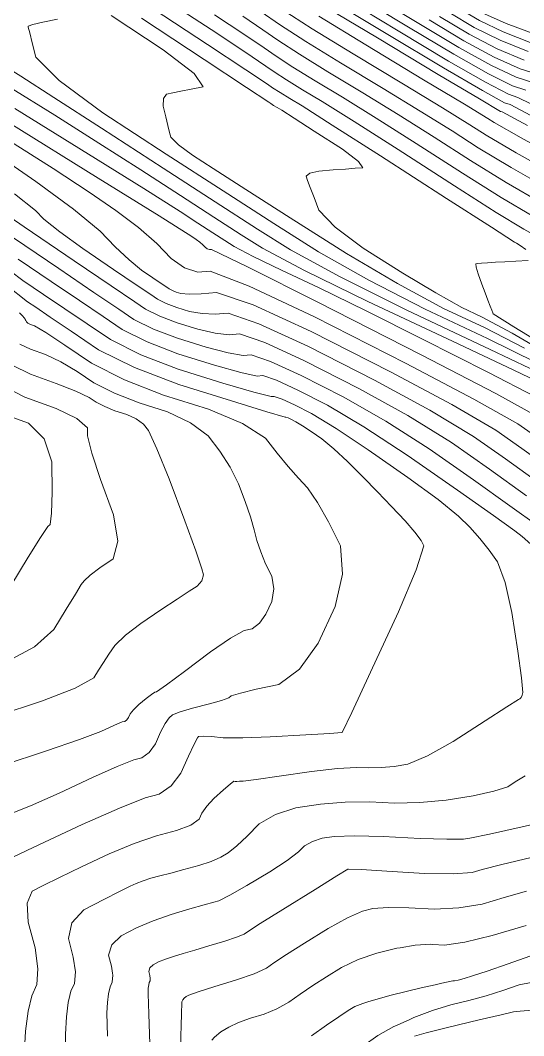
# Model space of a CAD drawing. Header units: inches. Extents: x 1337389 to 1347141, y 407035 to 414577.
# Drawn here: x 1340802.1 to 1341002.9, y 407653.8 to 408058.7 of the extents above; entities that cross this region are included whole.
import ezdxf

# ---------------------------------------------------------------- set-up
doc = ezdxf.new("R2010")
doc.units = ezdxf.units.IN
doc.header["$MEASUREMENT"] = 0
doc.layers.add('Topo', color=7, linetype='Continuous', lineweight=15, true_color=0x459900)

msp = doc.modelspace()

# ---------------------------------------------------------------- linework, layer by layer
at = {"layer": 'Topo'}
msp.add_line((1340866.393, 407662.236, 975), (1340866.2611, 407658.1858, 975), dxfattribs=at)
for points, elevation in [([(1340859.7709, 408067.088), (1340878.2421, 408054.9349), (1340891.677, 408046.0489), (1340900.0771, 408040.428), (1340903.4409, 408038.073), (1340908.3149, 408034.9259), (1340914.6991, 408030.9868), (1340922.593, 408026.2561), (1340935.3331, 408018.287), (1340952.917, 408007.0799), (1340975.3468, 407992.6341), (1340992.017, 407982.0641), (1341002.9271, 407975.3691), (1341008.0781, 407972.55)], 920), ([(1340943.9171, 408063.7531), (1340956.9821, 408055.914), (1340975.021, 408045.104), (1340988.835, 408037.316), (1340998.4241, 408032.549), (1341003.788, 408030.8042)], 875), ([(1340949.1199, 408064.5469), (1340961.1079, 408057.3511), (1340977.0701, 408047.786), (1340990.0291, 408040.6562), (1340999.9869, 408035.959), (1341006.942, 408033.697)], 870), ([(1340838.316, 408060.5979), (1340859.167, 408046.879), (1340871.441, 408037.4041), (1340875.1401, 408032.172), (1340870.2641, 408031.183), (1340866.198, 408030.3568), (1340862.944, 408029.6958), (1340860.5021, 408029.1989), (1340859.2269, 408027.4409), (1340859.1191, 408024.4241), (1340860.1789, 408020.146), (1340861.0407, 408016.667), (1340861.706, 408013.9869), (1340862.174, 408012.1059), (1340865.2329, 408009.0659), (1340870.8841, 408004.8691), (1340879.1271, 407999.514), (1340892.101, 407991.1999), (1340909.8071, 407979.9279), (1340932.244, 407965.697), (1340952.6341, 407953.656), (1340970.9771, 407943.8061), (1340987.2719, 407936.1451), (1341003.2529, 407927.974)], 935), ([(1341003.734, 407967.3262), (1341001.502, 407968.8381), (1341000.0279, 407969.7901), (1340999.3119, 407970.182), (1340990.0309, 407976.114), (1340972.183, 407987.586), (1340945.7689, 408004.597), (1340926.544, 408016.9069), (1340914.5081, 408024.514), (1340909.659, 408027.4201), (1340905.738, 408029.839), (1340902.745, 408031.771), (1340900.6789, 408033.2169), (1340892.051, 408038.952), (1340876.86, 408048.9751), (1340855.1082, 408063.2868)], 925), ([(1340879.623, 408060.8952), (1340891.303, 408053.145), (1340899.4741, 408047.6378), (1340904.1359, 408044.375), (1340910.891, 408040.0141), (1340919.7387, 408034.555), (1340930.6792, 408027.9991), (1340944.121, 408019.6681), (1340960.0651, 408009.562), (1340978.5111, 407997.6832), (1340994.003, 407988.014), (1341006.542, 407980.5559)], 915), ([(1340890.9289, 408060.2421), (1340898.872, 408054.8488), (1340904.832, 408050.6769), (1340913.4669, 408045.1021), (1340924.778, 408038.1229), (1340938.7651, 408029.7409), (1340952.91, 408021.048), (1340967.213, 408012.0449), (1340981.675, 408002.731), (1340995.9891, 407993.9639), (1341010.1571, 407985.7429)], 910), ([(1340898.2689, 408062.0589), (1340905.527, 408056.9791), (1340916.044, 408050.189), (1340929.818, 408041.6911), (1340946.851, 408031.4831), (1340961.6991, 408022.4292), (1340974.361, 408014.5279), (1340984.839, 408007.7801), (1340997.9761, 407999.914), (1341013.7721, 407990.9301)], 905), ([(1341017.387, 407996.1169), (1340999.9622, 408005.864), (1340988.0021, 408012.829), (1340981.5091, 408017.0111), (1340970.4871, 408023.81), (1340954.9371, 408033.2259), (1340934.8582, 408045.2579), (1340918.6199, 408055.2769), (1340906.223, 408063.281)], 900), ([(1341021.0021, 408001.304), (1341001.9479, 408011.8141), (1340991.1659, 408017.8769), (1340988.6568, 408019.4931), (1340979.276, 408025.19), (1340963.0231, 408034.968), (1340939.8981, 408048.826), (1340921.1958, 408060.3649)], 895), ([(1340928.3058, 408061.368), (1340944.6021, 408051.602), (1340968.8751, 408037.056), (1340985.2539, 408027.2959), (1340993.737, 408022.319), (1340994.327, 408022.1279), (1341004.4521, 408016.673)], 890), ([(1340933.5091, 408062.1631), (1340948.7291, 408053.0392), (1340970.9241, 408039.739), (1340986.4479, 408030.6359), (1340995.3001, 408025.7292), (1340997.4799, 408025.0201), (1341007.834, 408019.6761)], 885), ([(1340938.7131, 408062.958), (1340952.8551, 408054.4768), (1340972.973, 408042.4208), (1340987.6411, 408033.9759), (1340996.862, 408029.1392), (1341000.6341, 408027.9121), (1341011.2158, 408022.679)], 880), ([(1340969.3619, 408060.2259), (1340981.1671, 408053.1511), (1340992.4171, 408047.3361), (1341003.1109, 408042.779)], 860), ([(1340973.4879, 408061.6631), (1340983.2159, 408055.834), (1340993.611, 408050.6761), (1341004.6741, 408046.189)], 855), ([(1340977.6151, 408063.1), (1340985.2648, 408058.5161), (1340994.8051, 408054.0159), (1341006.2359, 408049.5991)], 850), ([(1340987.3128, 408061.199), (1340995.9988, 408057.3559), (1341007.798, 408053.0091)], 845), ([(1340817.0241, 408059.0792), (1340811.0772, 408057.869), (1340807.145, 408056.93), (1340805.228, 408056.263), (1340805.3261, 408055.8692), (1340805.869, 408053.6832), (1340806.857, 408049.7079), (1340808.291, 408043.941), (1340817.6681, 408034.6249), (1340834.991, 408021.7594), (1340860.2568, 408005.3439), (1340883.0239, 407990.6449), (1340903.2909, 407977.66), (1340921.0581, 407966.391), (1340941.1719, 407954.9911), (1340963.6329, 407943.46), (1340988.441, 407931.798), (1341008.202, 407922.0941)], 940), ([(1340850.445, 408059.4861), (1340875.4791, 408043.0151), (1340892.425, 408031.8549), (1340901.2819, 408026.0069), (1340902.049, 408025.4691), (1340903.1621, 408024.7509), (1340904.6201, 408023.8519), (1340906.422, 408022.7721), (1340911.354, 408019.649), (1340919.416, 408014.4841), (1340930.6079, 408007.2759), (1340937.0583, 408002.3992), (1340938.7661, 407999.853), (1340935.7329, 407999.639), (1340931.798, 407999.353), (1340926.9619, 407998.9952), (1340921.2239, 407998.564), (1340917.6089, 407997.7179), (1340916.115, 407996.4561), (1340916.744, 407994.778), (1340917.8061, 407991.9661), (1340919.3029, 407988.0191), (1340921.2339, 407982.938), (1340927.7849, 407976.2121), (1340938.956, 407967.8409), (1340954.7462, 407957.8249), (1340967.8679, 407949.9291), (1340978.3208, 407944.1509), (1340986.1041, 407940.4919), (1340998.3051, 407933.8541), (1341014.922, 407924.238)], 930), ([(1340965.2349, 408058.7879), (1340979.1191, 408050.469), (1340991.223, 408043.996), (1341001.5491, 408039.3691), (1341010.0959, 408036.589)], 865), ([(1340794.8319, 408040.985), (1340802.3481, 408036.32), (1340815.56, 408027.8812), (1340834.468, 408015.6699), (1340859.072, 407999.6851), (1340879.8411, 407986.2591), (1340896.7738, 407975.3919), (1340909.8718, 407967.0849), (1340929.7102, 407956.326), (1340956.289, 407943.1137), (1340989.609, 407927.451), (1341013.1502, 407916.2129)], 945), ([(1341014.2871, 407911.824), (1340999.0249, 407919.1508), (1340974.538, 407930.7382), (1340940.8261, 407946.5858), (1340915.542, 407958.9328), (1340898.6859, 407967.7788), (1340890.258, 407973.125), (1340879.362, 407980.1168), (1340865.998, 407988.7561), (1340850.1661, 407999.0417), (1340833.451, 408009.722), (1340815.8551, 408020.7971), (1340797.3771, 408032.2669)], 950), ([(1341007.4078, 407908.6071), (1340988.8609, 407918.2251), (1340962.609, 407931.5571), (1340940.0971, 407942.8), (1340921.3241, 407951.9561), (1340906.2909, 407959.0229), (1340895.0161, 407964.529), (1340887.5, 407968.473), (1340883.7409, 407970.8572), (1340878.883, 407973.9749), (1340872.9229, 407977.8269), (1340865.8629, 407982.414), (1340851.3431, 407991.5629), (1340829.363, 408005.275), (1340799.9219, 408023.5491)], 955), ([(1340797.634, 408017.83), (1340833.2059, 407995.7511), (1340857.4999, 407980.634), (1340870.517, 407972.4781), (1340872.257, 407971.2849), (1340873.7249, 407970.1679), (1340874.921, 407969.1271), (1340875.845, 407968.163), (1340876.733, 407967.542), (1340877.5831, 407967.2649), (1340878.3959, 407967.3319), (1340892.789, 407960.343), (1340920.7622, 407946.297), (1340962.313, 407925.1948), (1340991.8669, 407909.8338), (1341009.4221, 407900.2139)], 960), ([(1340788.758, 408007.789), (1340808.3241, 407994.3709), (1340823.381, 407983.3241), (1340833.93, 407974.648), (1340839.9711, 407968.3439), (1340845.503, 407963.1201), (1340850.529, 407958.979), (1340855.0459, 407955.9189), (1340858.3821, 407953.6601), (1340860.5351, 407952.203), (1340861.5071, 407951.548), (1340862.7781, 407950.9181), (1340864.35, 407950.3132), (1340866.2221, 407949.7319), (1340869.517, 407949.5139), (1340874.2343, 407949.6569), (1340880.374, 407950.1611), (1340895.0071, 407945.145), (1340918.1329, 407934.609), (1340949.752, 407918.5509), (1340974.2951, 407905.4281), (1340991.762, 407895.2381), (1341002.154, 407887.983), (1341013.3069, 407879.941)], 970), ([(1340797.205, 408010.958), (1340815.276, 407999.5109), (1340829.6379, 407990.134), (1340840.29, 407982.828), (1340849.279, 407975.9889), (1340856.6021, 407969.616), (1340862.2611, 407963.7101), (1340867.6931, 407959.9092), (1340872.9001, 407958.2138), (1340877.8811, 407958.6232), (1340893.397, 407952.7031), (1340919.447, 407940.4529), (1340956.033, 407921.873), (1340983.081, 407907.631), (1341000.5918, 407897.7261), (1341008.5661, 407892.1592)], 965), ([(1340799.7916, 407989.443), (1340808.1862, 407982.8871), (1340811.5359, 407979.3911), (1340817.843, 407974.3), (1340827.1091, 407967.6141), (1340839.3332, 407959.3331), (1340848.3589, 407953.222), (1340854.1861, 407949.2799), (1340856.8151, 407947.5081), (1340860.256, 407945.8029), (1340864.509, 407944.165), (1340869.574, 407942.5939), (1340874.6759, 407941.689), (1340879.8148, 407941.4492), (1340884.9909, 407941.8741), (1340897.325, 407937.646), (1340916.819, 407928.7638), (1340943.4711, 407915.2291), (1340965.5092, 407903.2251), (1340982.9332, 407892.751), (1340995.742, 407883.8071), (1341009.49, 407873.8938)], 975), ([(1340790.1839, 407985.479), (1340803.6899, 407976.2489), (1340823.6211, 407962.748), (1340838.336, 407952.7841), (1340847.8369, 407946.3569), (1340852.1239, 407943.4669), (1340857.7339, 407940.6869), (1340864.6679, 407938.0159), (1340872.927, 407935.4558), (1340879.836, 407933.8641), (1340885.396, 407933.2409), (1340889.6079, 407933.587), (1340899.644, 407930.147), (1340915.5048, 407922.9201), (1340937.1899, 407911.9069), (1340956.723, 407901.022), (1340974.103, 407890.263), (1340989.3299, 407879.632), (1341004.105, 407869.0371)], 980), ([(1340799.3752, 407971.9431), (1340817.46, 407959.6919), (1340831.498, 407950.189), (1340841.4878, 407943.4339), (1340847.432, 407939.427), (1340855.212, 407935.5709), (1340864.828, 407931.868), (1340876.279, 407928.3172), (1340884.996, 407926.039), (1340890.978, 407925.0332), (1340894.2238, 407925.3002), (1340901.962, 407922.648), (1340914.19, 407917.0761), (1340930.9101, 407908.5851), (1340947.9371, 407898.818), (1340965.273, 407887.7749), (1340982.9172, 407875.4558), (1340997.4728, 407865.1248), (1341008.9389, 407856.7829)], 985), ([(1340801.26, 407963.4369), (1340814.3988, 407954.5371), (1340825.6919, 407946.8949), (1340835.1391, 407940.5111), (1340842.741, 407935.3858), (1340852.69, 407930.455), (1340864.9869, 407925.7198), (1340879.6319, 407921.179), (1340890.1561, 407918.214), (1340896.5591, 407916.8249), (1340898.8411, 407917.0128), (1340904.2801, 407915.148), (1340912.8761, 407911.2319), (1340924.6291, 407905.263), (1340939.1512, 407896.6151), (1340956.4429, 407885.288), (1340976.505, 407871.2811), (1340990.8401, 407861.2141), (1340999.4491, 407855.088), (1341002.3302, 407852.902), (1341005.7349, 407849.837)], 990), ([(1341015.358, 407926.5289), (1340998.977, 407936.4389), (1340990.7141, 407941.5881), (1340990.5711, 407941.976), (1340990.1818, 407943.0241), (1340989.5481, 407944.733), (1340988.6689, 407947.1022), (1340987.5798, 407950.024), (1340986.2799, 407953.5001), (1340984.7711, 407957.529), (1340983.98, 407960.2311), (1340983.9091, 407961.6071), (1340984.5559, 407961.656), (1340986.0649, 407961.764), (1340988.4359, 407961.9319), (1340991.668, 407962.16), (1340995.4681, 407962.3999), (1340999.837, 407962.6521), (1341004.775, 407962.9159)], 925), ([(1340803.7061, 407645.9628), (1340804.2061, 407655.655), (1340805.2108, 407663.589), (1340806.7209, 407669.7651), (1340808.7371, 407674.1812), (1340809.172, 407680.5311), (1340808.024, 407688.815), (1340805.2959, 407699.0309), (1340804.926, 407706.589), (1340806.9171, 407711.4879), (1340811.2671, 407713.7279), (1340817.8199, 407716.9371), (1340826.578, 407721.113), (1340837.539, 407726.256), (1340847.5031, 407730.384), (1340856.4698, 407733.496), (1340864.439, 407735.5931), (1340870.11, 407737.802), (1340873.4841, 407740.1221), (1340874.56, 407742.555), (1340876.527, 407745.3219), (1340879.3852, 407748.422), (1340883.1329, 407751.8549), (1340885.7809, 407754.1311), (1340887.328, 407755.2491), (1340887.7739, 407755.2081), (1340888.5388, 407755.2081), (1340889.6231, 407755.2471), (1340891.0259, 407755.3262), (1340896.282, 407756.005), (1340905.3919, 407757.284), (1340918.3537, 407759.163), (1340928.619, 407760.334), (1340936.1851, 407760.7982), (1340941.0529, 407760.5531), (1340946.0901, 407760.674), (1340951.296, 407761.163), (1340956.6719, 407762.019), (1340964.503, 407765.326), (1340974.789, 407771.084), (1340987.53, 407779.294), (1340996.215, 407784.8739), (1341000.8451, 407787.824), (1341001.418, 407788.144), (1341001.901, 407788.7131), (1341002.292, 407789.531), (1341002.5931, 407790.5971), (1341002.0148, 407796.4641), (1341000.5591, 407807.1321), (1340998.223, 407822.5991), (1340995.544, 407834.4748), (1340992.52, 407842.7581), (1340989.1521, 407847.45), (1340985.442, 407852.045), (1340981.39, 407856.545), (1340976.9962, 407860.9499), (1340968.792, 407867.5681), (1340956.7789, 407876.4011), (1340940.9569, 407887.4481), (1340928.1459, 407895.961), (1340918.3481, 407901.9408), (1340911.5619, 407905.388), (1340906.5979, 407907.649), (1340903.4582, 407908.726), (1340902.14, 407908.6171), (1340895.3149, 407910.3889), (1340882.9839, 407914.0399), (1340865.1461, 407919.5711), (1340850.1671, 407925.3401), (1340838.049, 407931.345), (1340828.79, 407937.588), (1340819.8872, 407943.6), (1340811.3379, 407949.381), (1340803.145, 407954.9311), (1340793.1269, 407962.4009)], 995), ([(1340796.6559, 407953.0301), (1340805.0292, 407946.426), (1340808.277, 407944.2249), (1340814.0811, 407940.305), (1340822.4409, 407934.6652), (1340833.357, 407927.3051), (1340847.645, 407920.2238), (1340865.3051, 407913.423), (1340886.3358, 407906.9019), (1340900.4749, 407902.564), (1340907.721, 407900.4091), (1340908.074, 407900.438), (1340908.917, 407900.15), (1340910.248, 407899.5429), (1340912.0671, 407898.619), (1340914.6948, 407897.0159), (1340918.1299, 407894.7329), (1340922.372, 407891.771), (1340927.2251, 407887.767), (1340932.6871, 407882.723), (1340938.759, 407876.638), (1340944.6009, 407870.6789), (1340950.2129, 407864.847), (1340955.5971, 407859.141), (1340959.541, 407854.6111), (1340962.046, 407851.2569), (1340963.112, 407849.079), (1340960.1011, 407839.6048), (1340953.0109, 407822.8341), (1340941.845, 407798.768), (1340934.3491, 407782.712), (1340930.524, 407774.669), (1340930.3691, 407774.636), (1340925.5381, 407774.3488), (1340916.028, 407773.807), (1340901.8398, 407773.0101), (1340890.8318, 407772.6179), (1340883.0021, 407772.6319), (1340878.3511, 407773.05), (1340875.093, 407773.185), (1340873.227, 407773.0349), (1340872.7539, 407772.602), (1340871.4271, 407770.0258), (1340869.246, 407765.3091), (1340866.212, 407758.449), (1340862.3119, 407753.3831), (1340857.547, 407750.1091), (1340851.916, 407748.6271), (1340841.6479, 407744.5831), (1340826.742, 407737.975), (1340807.198, 407728.804), (1340793.96, 407722.583)], 1000), ([(1340801.7438, 407941.9811), (1340802.9828, 407940.7621), (1340803.7061, 407940.0109), (1340803.914, 407939.7301), (1340804.1221, 407939.3791), (1340804.3292, 407938.9588), (1340804.5351, 407938.469), (1340805.1771, 407937.9601), (1340806.2531, 407937.432), (1340807.7639, 407936.8849), (1340812.3231, 407934.1259), (1340819.9301, 407929.1539), (1340830.5841, 407921.9701), (1340843.6851, 407915.321), (1340859.233, 407909.207), (1340877.226, 407903.628), (1340890.794, 407897.8999), (1340899.9359, 407892.0249), (1340904.6533, 407886.002), (1340909.023, 407880.6881), (1340913.046, 407876.0822), (1340916.7219, 407872.186), (1340920.7412, 407866.3851), (1340925.103, 407858.679), (1340929.8078, 407849.0689), (1340930.6901, 407837.8019), (1340927.7491, 407824.8799), (1340920.9851, 407810.302), (1340913.4798, 407799.954), (1340905.2329, 407793.837), (1340896.246, 407791.949), (1340889.9251, 407790.4412), (1340886.272, 407789.3118), (1340885.285, 407788.5621), (1340882.386, 407787.502), (1340877.576, 407786.1322), (1340870.8531, 407784.452), (1340865.928, 407782.9669), (1340862.7999, 407781.6769), (1340861.4687, 407780.5811), (1340859.894, 407778.296), (1340858.0749, 407774.8211), (1340856.0109, 407770.1549), (1340853.5381, 407766.757), (1340850.655, 407764.624), (1340847.3631, 407763.758), (1340840.771, 407761.1171), (1340830.881, 407756.7031), (1340817.6929, 407750.514), (1340806.208, 407745.5031), (1340796.4281, 407741.668)], 1005), ([(1340801.999, 407929.571), (1340806.211, 407927.506), (1340812.1249, 407925.3649), (1340818.3082, 407922.428), (1340824.761, 407918.6931), (1340831.4829, 407914.161), (1340839.7482, 407909.9659), (1340849.5572, 407906.1081), (1340860.9091, 407902.588), (1340870.0621, 407898.2171), (1340877.0172, 407892.9939), (1340881.7741, 407886.92), (1340885.8219, 407880.5338), (1340889.1599, 407873.8349), (1340891.7891, 407866.824), (1340893.8901, 407860.7149), (1340895.465, 407855.5099), (1340896.5121, 407851.2071), (1340898.0201, 407846.6841), (1340899.9889, 407841.9408), (1340902.4189, 407836.9781), (1340903.251, 407831.9731), (1340902.4871, 407826.9259), (1340900.1249, 407821.8359), (1340897.505, 407818.223), (1340894.6261, 407816.0879), (1340891.4881, 407815.4291), (1340885.9352, 407812.3569), (1340877.965, 407806.874), (1340867.5811, 407798.978), (1340860.4319, 407793.658), (1340856.521, 407790.913), (1340855.8458, 407790.7452), (1340854.4341, 407789.8401), (1340852.2839, 407788.199), (1340849.398, 407785.8232), (1340847.2739, 407783.788), (1340845.9131, 407782.094), (1340845.3151, 407780.7421), (1340844.598, 407779.7579), (1340843.7629, 407779.14), (1340842.8091, 407778.8891), (1340840.8991, 407778.1241), (1340838.0329, 407776.844), (1340834.2111, 407775.051), (1340825.737, 407771.9058), (1340812.6099, 407767.408), (1340794.8311, 407761.5589)], 1010), ([(1340792.428, 407781.1838), (1340811.0321, 407787.3051), (1340824.0488, 407792.399), (1340831.4801, 407796.466), (1340833.324, 407799.5071), (1340835.329, 407802.6711), (1340837.4938, 407805.9582), (1340839.82, 407809.369), (1340844.053, 407813.4381), (1340850.1928, 407818.167), (1340858.2389, 407823.5539), (1340864.6609, 407827.8261), (1340869.4569, 407830.9821), (1340872.6269, 407833.0231), (1340874.541, 407835.2029), (1340875.199, 407837.523), (1340874.6009, 407839.982), (1340872.115, 407847.1871), (1340867.742, 407859.1369), (1340861.4829, 407875.8318), (1340856.651, 407887.803), (1340853.2491, 407895.048), (1340851.2749, 407897.5679), (1340848.3891, 407899.735), (1340844.5912, 407901.549), (1340839.8809, 407903.0099), (1340835.8111, 407904.6099), (1340832.3821, 407906.351), (1340829.5932, 407908.2311), (1340824.2939, 407910.7299), (1340816.4869, 407913.8449), (1340806.1701, 407917.5789), (1340798.8218, 407921.1831)], 1015), ([(1340797.2139, 407803.1741), (1340807.7388, 407808.8191), (1340815.4811, 407815.7291), (1340820.44, 407823.906), (1340824.103, 407829.88), (1340826.4698, 407833.653), (1340827.5411, 407835.2219), (1340830.019, 407837.4508), (1340833.9069, 407840.337), (1340839.2021, 407843.8829), (1340841.0062, 407850.947), (1340839.319, 407861.531), (1340834.1409, 407875.634), (1340830.6791, 407886.1119), (1340828.9341, 407892.965), (1340828.9039, 407896.1929), (1340824.7219, 407899.8509), (1340816.386, 407903.9399), (1340803.8982, 407908.4599), (1340794.9012, 407913.063)], 1020), ([(1340798.3471, 407833.1209), (1340805.2861, 407844.5621), (1340810.215, 407852.4609), (1340813.135, 407856.8191), (1340814.0439, 407857.6349), (1340814.6128, 407862.2), (1340814.8428, 407870.5131), (1340814.734, 407882.575), (1340811.5871, 407891.7279), (1340805.4037, 407897.9728), (1340796.184, 407901.3102)], 1025), ([(1341003.591, 407757.413), (1340999.5199, 407754.9731), (1340996.5801, 407753.0779), (1340991.009, 407751.2401), (1340982.8082, 407749.4602), (1340971.9769, 407747.736), (1340961.487, 407746.7518), (1340951.338, 407746.5059), (1340941.5301, 407747), (1340931.7129, 407746.854), (1340921.887, 407746.0682), (1340912.0519, 407744.6419), (1340903.898, 407742.0421), (1340897.4239, 407738.2701), (1340892.631, 407733.3237), (1340888.4889, 407729.4581), (1340884.9979, 407726.67), (1340882.1591, 407724.9599), (1340878.2631, 407723.286), (1340873.3108, 407721.646), (1340867.3019, 407720.0411), (1340862.121, 407718.6621), (1340857.767, 407717.5089), (1340854.242, 407716.5811), (1340851.0981, 407715.5911), (1340848.3369, 407714.5371), (1340845.9578, 407713.4209), (1340841.6799, 407711.29), (1340835.5039, 407708.1461), (1340827.4291, 407703.9861), (1340822.699, 407698.77), (1340821.3131, 407692.4971), (1340823.2699, 407685.167), (1340824.0939, 407679.2239), (1340823.7818, 407674.6679), (1340822.3362, 407671.499), (1340821.9189, 407669.794)], 990), ([(1341020.5529, 407741.166), (1341002.3041, 407737.0531), (1340989.284, 407734.1751), (1340981.4931, 407732.5329), (1340978.9322, 407732.125), (1340972.308, 407732.1011), (1340961.6231, 407732.4599), (1340946.8749, 407733.202), (1340935.4519, 407733.4661), (1340927.3541, 407733.252), (1340922.5821, 407732.56), (1340918.625, 407731.299), (1340915.483, 407729.468), (1340913.1571, 407727.068), (1340908.5592, 407723.6341), (1340901.688, 407719.1641), (1340892.5451, 407713.66), (1340885.77, 407709.808), (1340881.362, 407707.6101), (1340879.3211, 407707.065), (1340875.456, 407705.9759), (1340869.7652, 407704.3419), (1340862.25, 407702.1632), (1340855.174, 407699.646), (1340848.5382, 407696.7919), (1340842.3401, 407693.5992), (1340838.604, 407689.9901), (1340837.329, 407685.9631), (1340838.5159, 407681.5201), (1340838.904, 407678.7209)], 985), ([(1341005.938, 407724.806), (1340994.1693, 407722.0141), (1340986.3162, 407720.0249), (1340982.379, 407718.8399), (1340974.738, 407718.3458), (1340963.391, 407718.543), (1340948.3379, 407719.4321), (1340938.2289, 407720.0061), (1340933.0621, 407720.2658), (1340932.8378, 407720.2122), (1340928.3961, 407717.507), (1340919.7382, 407712.152), (1340906.8631, 407704.1461), (1340897.851, 407698.5041), (1340892.701, 407695.2281), (1340891.4143, 407694.3159), (1340888.4171, 407693.07), (1340883.711, 407691.49), (1340877.2959, 407689.5741), (1340871.7491, 407687.929), (1340867.0687, 407686.554), (1340863.2581, 407685.4491), (1340859.9931, 407684.3391), (1340857.2749, 407683.2249), (1340855.1017, 407682.106), (1340853.793, 407680.841), (1340853.346, 407679.43), (1340853.762, 407677.8721), (1340853.9369, 407676.6089), (1340853.8712, 407675.641), (1340853.5638, 407674.9679), (1340853.333, 407674.0268), (1340853.1799, 407672.8171), (1340853.1039, 407671.34), (1340853.13, 407670.444)], 980), ([(1341004.0571, 407711.3809), (1340995.095, 407708.908), (1340986.3519, 407706.2769), (1340977.1079, 407704.723), (1340967.362, 407704.2491), (1340957.116, 407704.8538), (1340948.9029, 407704.924), (1340942.7252, 407704.46), (1340938.582, 407703.4621), (1340932.673, 407700.8401), (1340925, 407696.595), (1340915.561, 407690.7261), (1340908.309, 407686.1329), (1340903.2421, 407682.8169), (1340900.361, 407680.7771), (1340895.424, 407678.5161), (1340888.4318, 407676.0349), (1340879.384, 407673.3339), (1340873.0181, 407671.3289), (1340869.334, 407670.022), (1340868.331, 407669.412), (1340867.5341, 407668.7599), (1340866.9429, 407668.0659), (1340866.558, 407667.3299), (1340866.393, 407662.236)], 975), ([(1341003.874, 407697.7919), (1340990.324, 407693.713), (1340979.4779, 407691.1011), (1340971.3337, 407689.9549), (1340966.6811, 407690.2288)], 970), ([(1340953.692, 407688.8701), (1340952.3892, 407688.655), (1340944.3259, 407686.712), (1340936.9501, 407684.1739), (1340930.2609, 407681.038), (1340924.259, 407677.306), (1340918.767, 407673.762), (1340913.7828, 407670.406), (1340909.3079, 407667.2369), (1340904.5062, 407664.5821), (1340899.378, 407662.44), (1340893.9221, 407660.8109), (1340889.2249, 407659.08), (1340885.2859, 407657.2472), (1340882.1061, 407655.311), (1340879.578, 407653.2429), (1340878.4939, 407651.9699)], 970), ([(1340966.6811, 407690.2288), (1340965.8931, 407690.2761), (1340959.5781, 407689.8431), (1340953.692, 407688.8701)], 970), ([(1341007.6889, 407686.298), (1340996.7759, 407682.4539), (1340988.3981, 407679.5591), (1340982.5558, 407677.614), (1340979.2479, 407676.6189), (1340976.832, 407675.968), (1340975.3062, 407675.661), (1340974.6711, 407675.6981), (1340970.2531, 407674.7612), (1340967.6381, 407674.151)], 965), ([(1340838.904, 407678.7209), (1340839.015, 407677.917), (1340838.8261, 407675.155), (1340837.9499, 407673.234), (1340837.293, 407670.5482), (1340836.855, 407667.097), (1340836.6377, 407662.8809), (1340836.8681, 407653.6739)], 985), ([(1341010.102, 407675.8649), (1341001.131, 407674.1119), (1340994.6581, 407671.833), (1340987.9611, 407669.7388), (1340981.0381, 407667.8319), (1340973.891, 407666.1112), (1340966.5878, 407663.84), (1340959.1301, 407661.0192), (1340957.2311, 407660.1781)], 960), ([(1340967.6381, 407674.151), (1340962.0521, 407672.8489), (1340950.0701, 407669.9629), (1340941.2259, 407667.5071), (1340938.7851, 407666.64)], 965), ([(1340821.9189, 407669.794), (1340821.2521, 407667.068), (1340820.531, 407661.3758), (1340820.1722, 407654.4219), (1340820.4339, 407637.1391), (1340820.732, 407627.8161)], 990), ([(1340853.13, 407670.444), (1340853.3629, 407662.542), (1340853.956, 407646.426), (1340854.2577, 407638.8)], 980), ([(1340938.7851, 407666.64), (1340935.5221, 407665.4811), (1340932.9569, 407663.887), (1340929.2249, 407661.391), (1340924.3242, 407657.9949), (1340918.2551, 407653.698)], 965), ([(1340959.371, 407653.587), (1340963.99, 407654.9111), (1340972.6049, 407657.0769), (1340985.216, 407660.083), (1340993.971, 407662.149), (1340998.8721, 407663.2739), (1340999.9181, 407663.46), (1341006.282, 407663.9452)], 955), ([(1340957.2311, 407660.1781), (1340951.5158, 407657.649), (1340951.1271, 407657.432)], 960), ([(1340866.2611, 407658.1858), (1340866.105, 407653.37), (1340865.8849, 407641.907)], 975), ([(1340951.1271, 407657.432), (1340944.7119, 407653.858), (1340938.7159, 407649.648)], 960)]:
    msp.add_lwpolyline(points, dxfattribs=dict(at, elevation=elevation))

doc.saveas('drawing.dxf')
